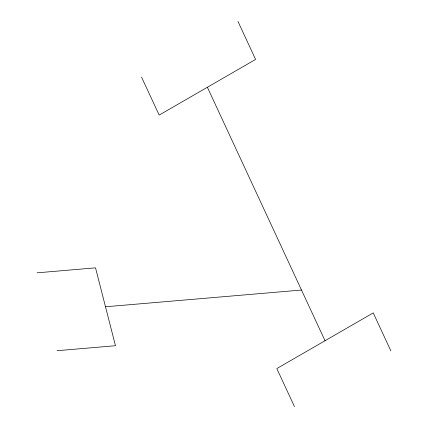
<?xml version="1.0" encoding="UTF-8"?>
<svg xmlns="http://www.w3.org/2000/svg" width="428" height="428" viewBox="0 0 428 428"><rect width="100%" height="100%" fill="white"/><g stroke="black" fill="none" stroke-linecap="round" stroke-linejoin="round"><path stroke-width="0.64" d="M37.113 272.829L95.524 267.842L115.474 345.722L57.063 350.709M105.502 306.78L301.499 290.045M237.947 21.4L255.596 59.422L159.173 115.095L141.524 77.067M390.887 350.933L373.237 312.905L276.814 368.578L294.464 406.6M207.382 87.258L325.029 340.742"/></g></svg>
